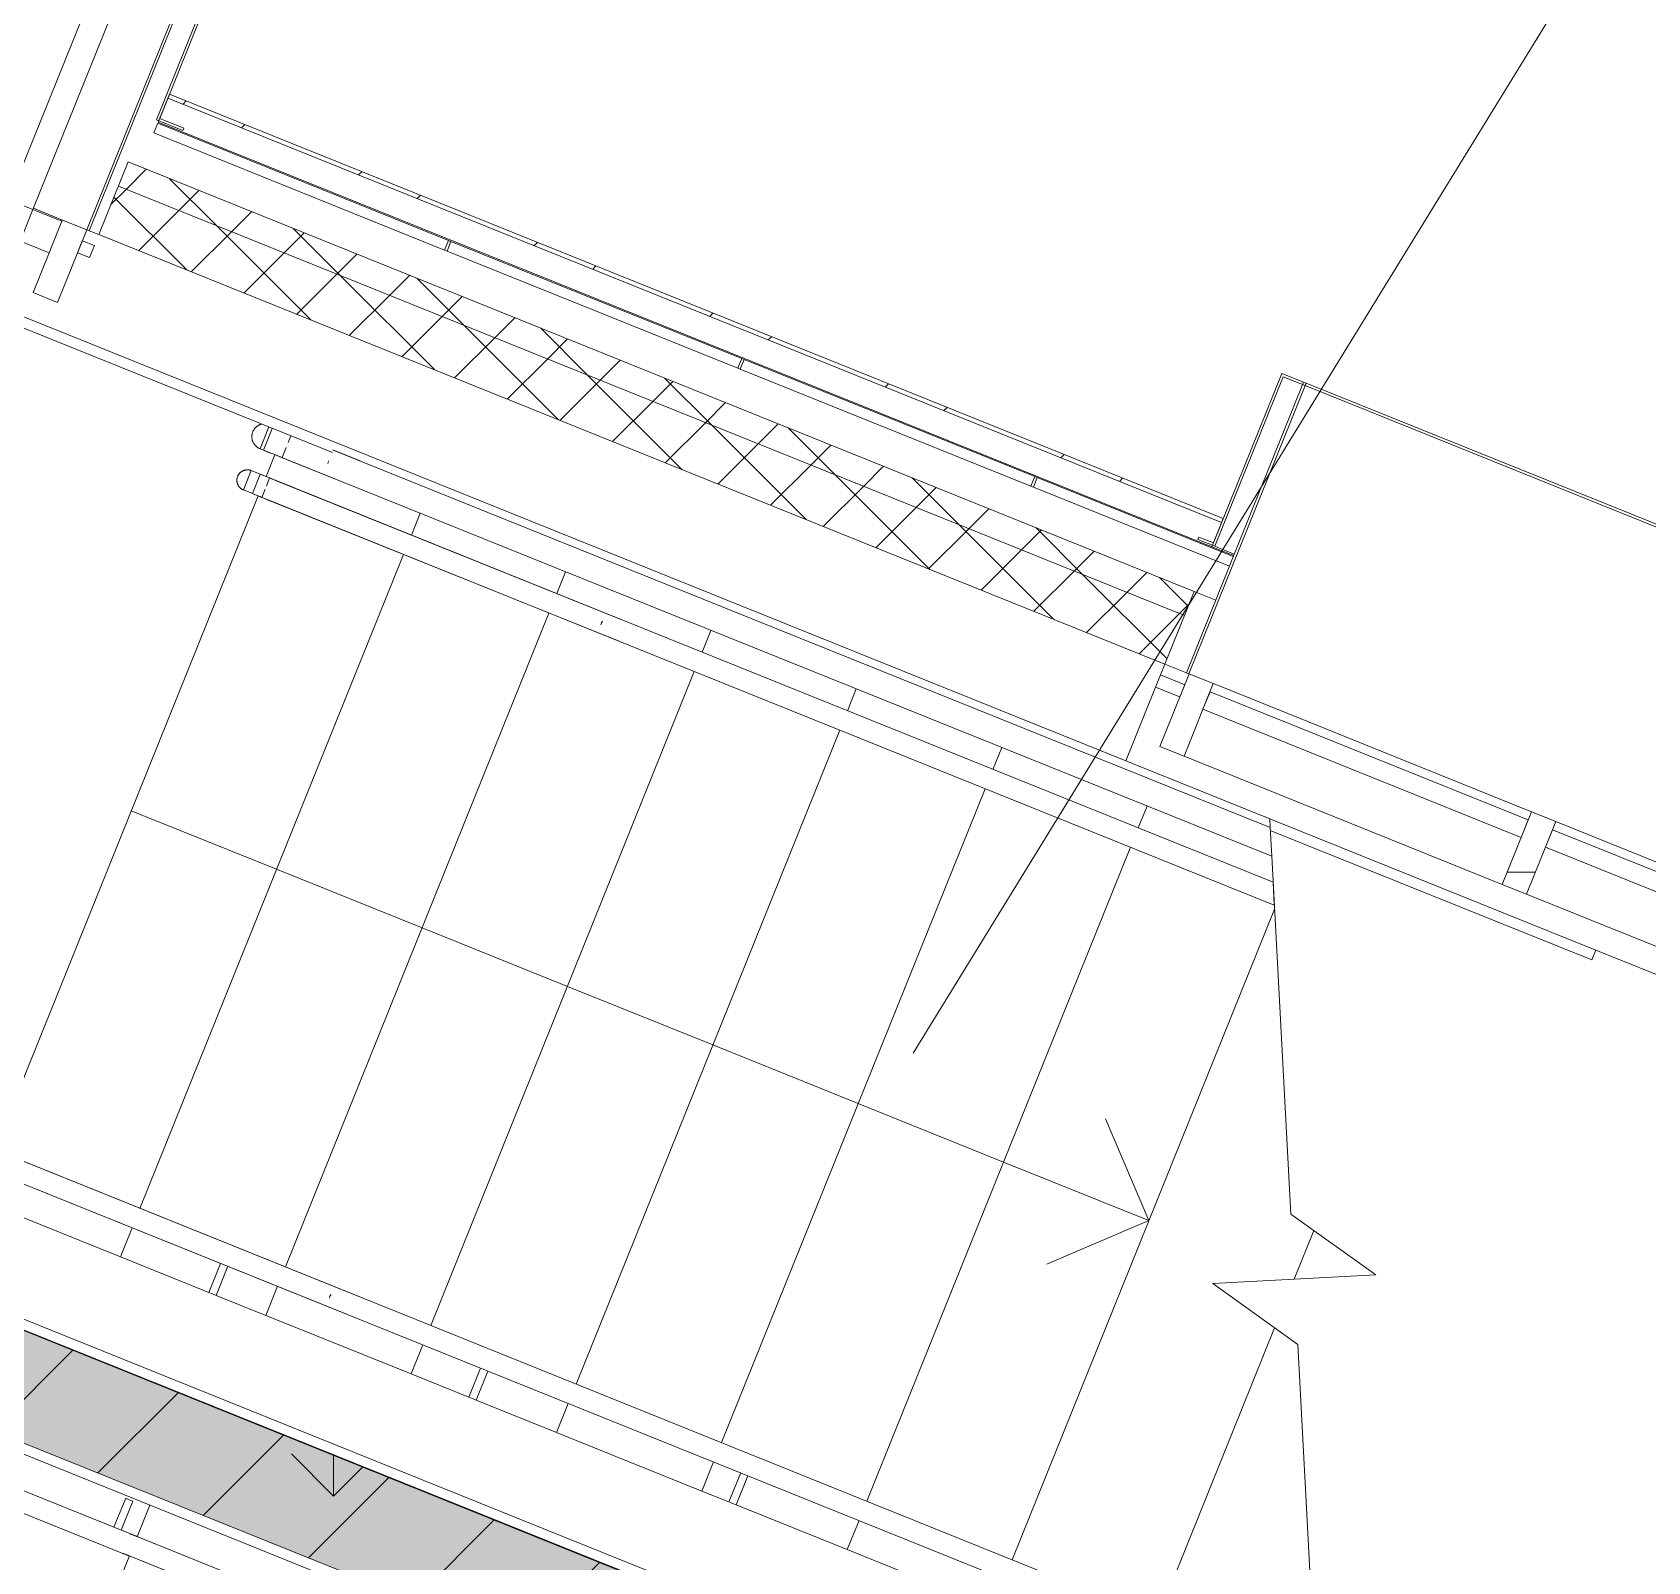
# Model space of a CAD drawing. Header units: millimetres. Extents: x -584918 to 2941280, y 3000189 to 4229862.
# Drawn here: x -458253 to -455161, y 3696118 to 3699047 of the extents above; entities that cross this region are included whole.
import ezdxf

# ---------------------------------------------------------------- set-up
doc = ezdxf.new("R2010")
doc.units = ezdxf.units.MM
for name, color, linetype, lineweight in [('Аннотация', 7, 'Continuous', 0), ('Витраж', 7, 'Continuous', 0), ('Двери', 7, 'Continuous', 0), ('Лестницы', 7, 'Continuous', 0), ('Обобщенные модели', 7, 'Continuous', 0), ('Ограждение', 7, 'Continuous', 0), ('Панели витража', 7, 'Continuous', 0), ('Перекрытие', 7, 'Continuous', 0), ('Стены', 7, 'Continuous', 0), ('Стены внутренние', 7, 'Continuous', 0), ('Стены наружные', 7, 'Continuous', 0), ('Стены несущие', 7, 'Continuous', 0), ('Стены отделка', 7, 'Continuous', 0), ('Стены перегородки', 7, 'Continuous', 0), ('Стены штриховка', 7, 'Continuous', 0), ('Стрелки вверх', 7, 'Continuous', 0), ('экспертиза условные обозначения', 1, 'Continuous', 0)]:
    doc.layers.add(name, color=color, linetype=linetype, lineweight=lineweight)
pattern_1 = [(45, (-437515.92, 3663725.22), (-70.71068, 70.71068), []), (135, (-437515.92, 3663725.22), (-70.71068, -70.71068), [])]

# ---------------------------------------------------------------- blocks, each defined once
blk = doc.blocks.new('Тип перил - Перила_Внутренний_-6271412-АР Этаж 01')
at = {"layer": 'Ограждение'}
for p, q in [((-20814.9, 32553.1), (-20861.3, 32571.8)), ((-20876.2, 32534.7), (-20829.9, 32516)), ((-20869.6, 32551), (-20867.9, 32555.4)), ((-20549.2, 32446), (-20814.9, 32553.1)), ((-20829.9, 32516), (-20564.1, 32408.9)), ((-17496, 31215.6), (-20535.2, 32440.3)), ((-20550.1, 32403.2), (-17511, 31178.5)), ((-17429.5, 31188.8), (-17463.3, 31202.4)), ((-17436.2, 31172.1), (-17437.8, 31168.1)), ((-17478.2, 31165.3), (-17444.4, 31151.7))]:
    blk.add_line(p, q, dxfattribs=at)
at = {"layer": 'Ограждение', "flags": 128}
for points in [[(-20535.2, 32440.3), (-20536.1, 32440.7), (-20537.1, 32441.1), (-20538.1, 32441.5), (-20539.2, 32442), (-20540.2, 32442.4), (-20541.3, 32442.8), (-20542.3, 32443.2), (-20543.4, 32443.7), (-20544.5, 32444.1), (-20545.6, 32444.6), (-20546.7, 32445), (-20547.8, 32445.4), (-20549, 32445.9), (-20549.2, 32446)], [(-20564.1, 32408.9), (-20563, 32408.4), (-20561.9, 32408), (-20560.8, 32407.5), (-20559.7, 32407.1), (-20558.6, 32406.7), (-20557.5, 32406.2), (-20556.4, 32405.8), (-20555.4, 32405.4), (-20554.3, 32404.9), (-20553.3, 32404.5), (-20552.3, 32404.1), (-20551.3, 32403.7), (-20550.3, 32403.3), (-20550.1, 32403.2)], [(-17496, 31215.6), (-17493.7, 31214.7), (-17491.4, 31213.8), (-17489.1, 31212.8), (-17486.7, 31211.8), (-17484.2, 31210.8), (-17481.7, 31209.9), (-17479.2, 31208.8), (-17476.7, 31207.8), (-17474.2, 31206.8), (-17471.6, 31205.8), (-17469, 31204.7), (-17466.4, 31203.7), (-17463.8, 31202.6), (-17463.3, 31202.4)], [(-17478.2, 31165.3), (-17480.8, 31166.4), (-17483.4, 31167.4), (-17486, 31168.5), (-17488.6, 31169.5), (-17491.1, 31170.5), (-17493.7, 31171.5), (-17496.2, 31172.5), (-17498.7, 31173.5), (-17501.1, 31174.5), (-17503.5, 31175.5), (-17505.9, 31176.5), (-17508.2, 31177.4), (-17510.5, 31178.3), (-17511, 31178.5)]]:
    blk.add_lwpolyline(points, dxfattribs=at)
blk = doc.blocks.new('Тип перил - Перила_Внутренний_-V28-АР Этаж 01')
at = {"layer": 'Ограждение'}
for p, q in [((-20876.2, 32534.7), (-20861.3, 32571.8)), ((-20549.2, 32446), (-20861.3, 32571.8)), ((-20564.1, 32408.9), (-20876.2, 32534.7)), ((-20525.8, 32436.6), (-20549.2, 32446)), ((-17486.7, 31211.8), (-20525.8, 32436.6)), ((-20540.8, 32399.5), (-20564.1, 32408.9)), ((-17501.6, 31174.7), (-20540.8, 32399.5)), ((-17489.7, 31194.9), (-17483.4, 31210.5)), ((-17489.7, 31194.9), (-17483.4, 31210.5)), ((-17483.4, 31210.5), (-17486.7, 31211.8)), ((-17463.3, 31202.4), (-17483.4, 31210.5)), ((-17478.2, 31165.3), (-17463.3, 31202.4)), ((-17478.2, 31165.3), (-17463.3, 31202.4)), ((-17429.5, 31188.8), (-17463.3, 31202.4)), ((-17498.3, 31173.4), (-17501.6, 31174.7)), ((-17498.3, 31173.4), (-17492.6, 31187.6)), ((-17498.3, 31173.4), (-17492.6, 31187.6)), ((-17478.2, 31165.3), (-17498.3, 31173.4)), ((-17444.4, 31151.7), (-17429.5, 31188.8)), ((-17444.4, 31151.7), (-17478.2, 31165.3))]:
    blk.add_line(p, q, dxfattribs=at)
blk = doc.blocks.new('Тип перил - Перила_Внутренний_-6271426-АР Этаж 01')
at = {"layer": 'Ограждение', "flags": 128}
for points in [[(-20538.1, 32441.5), (-20539.2, 32442), (-20540.2, 32442.4), (-20541.3, 32442.8), (-20542.3, 32443.2), (-20543.4, 32443.7), (-20544.5, 32444.1), (-20545.6, 32444.6), (-20546.7, 32445)], [(-20561.9, 32408), (-20560.8, 32407.5), (-20559.7, 32407.1), (-20558.6, 32406.7), (-20557.5, 32406.2), (-20556.4, 32405.8), (-20555.4, 32405.4), (-20554.3, 32404.9), (-20553.3, 32404.5), (-20552.3, 32404.1)]]:
    blk.add_lwpolyline(points, dxfattribs=at)
blk = doc.blocks.new('Тип перил - Перила_Внутренний_-V29-АР Этаж 01')
at = {"layer": 'Ограждение'}
for p, q in [((-20535.1, 32440.3), (-20549.2, 32446)), ((-20550, 32403.2), (-20564.1, 32408.9))]:
    blk.add_line(p, q, dxfattribs=at)
blk = doc.blocks.new('ADSK_Ограждение_Опоры_Г_образная - D15 высота60 консоль80-V5-АР Этаж 01')
at = {"layer": 'Ограждение'}
for p, q in [((-7.5, 80), (-7.5, 20)), ((-7.5, 80), (0, 80)), ((0, 80), (7.5, 80)), ((7.5, 20), (7.5, 80))]:
    blk.add_line(p, q, dxfattribs=at)
blk = doc.blocks.new('Тип перил - Перила_Внутренний_-6847922-АР Этаж 01')
at = {"layer": 'Ограждение'}
for p, q in [((-20864.3, 33179.6), (-20862.5, 33183.9)), ((-20820.5, 33186), (-20855.9, 33200.3)), ((-20870.9, 33163.2), (-20835.5, 33148.9)), ((-20118.8, 32903.3), (-20791.5, 33174.3)), ((-20806.4, 33137.2), (-20133.8, 32866.2))]:
    blk.add_line(p, q, dxfattribs=at)
at = {"layer": 'Ограждение', "flags": 128}
for points in [[(-20820.5, 33186), (-20817.9, 33185), (-20815.3, 33184), (-20812.7, 33182.9), (-20810.2, 33181.9), (-20807.6, 33180.8), (-20805.1, 33179.8), (-20802.6, 33178.8), (-20800.1, 33177.8), (-20797.6, 33176.8), (-20795.2, 33175.9), (-20792.9, 33174.9), (-20791.5, 33174.3)], [(-20806.4, 33137.2), (-20808.8, 33138.2), (-20811.2, 33139.2), (-20813.6, 33140.1), (-20816.1, 33141.1), (-20818.5, 33142.1), (-20821.1, 33143.1), (-20823.6, 33144.2), (-20826.2, 33145.2), (-20828.8, 33146.2), (-20831.3, 33147.3), (-20833.9, 33148.3), (-20835.5, 33148.9)], [(-20165.5, 32904.7), (-20167.8, 32901.4), (-20168.4, 32897.5)]]:
    blk.add_lwpolyline(points, dxfattribs=at)
blk = doc.blocks.new('Тип перил - Перила_Внутренний_-V61-АР Этаж 01')
at = {"layer": 'Ограждение'}
for p, q in [((-20855.9, 33200.3), (-20870.9, 33163.2)), ((-20855.9, 33200.3), (-20820.5, 33186)), ((-20820.5, 33186), (-20835.5, 33148.9)), ((-20820.5, 33186), (-20835.5, 33148.9)), ((-20820.5, 33186), (-20802.7, 33178.9)), ((-20802.7, 33178.9), (-20808.9, 33163.3)), ((-20802.7, 33178.9), (-20808.9, 33163.3)), ((-20802.7, 33178.9), (-20799.8, 33177.7)), ((-20799.8, 33177.7), (-18280.8, 32162.6)), ((-20870.9, 33163.2), (-20835.5, 33148.9)), ((-20835.5, 33148.9), (-20817.6, 33141.8)), ((-20811.4, 33157.3), (-20817.6, 33141.8)), ((-20811.4, 33157.3), (-20817.6, 33141.8)), ((-20817.6, 33141.8), (-20814.7, 33140.6)), ((-20814.7, 33140.6), (-18278.4, 32118.5)), ((-18278.4, 32118.5), (-18280.8, 32162.6))]:
    blk.add_line(p, q, dxfattribs=at)
blk = doc.blocks.new('Тип верхнего поручня - Верхний поручень_Внутренний_-6850469-АР Этаж 01')
at = {"layer": 'Ограждение'}
for p, q in [((-20293, 34545), (-20291.3, 34549.4)), ((-20301.5, 34524), (-20295.1, 34521.4)), ((-20109.9, 34500.7), (-20162.2, 34521.8)), ((-20243.2, 34500.6), (-20128.6, 34454.4))]:
    blk.add_line(p, q, dxfattribs=at)
at = {"layer": 'Ограждение', "flags": 128}
for points in [[(-20243.2, 34500.6), (-20247.4, 34502.2), (-20251.7, 34504), (-20256, 34505.7), (-20260.4, 34507.5), (-20264.9, 34509.3), (-20269.4, 34511.1), (-20273.9, 34512.9), (-20278.5, 34514.8), (-20283.1, 34516.6), (-20287.7, 34518.5), (-20292.4, 34520.3), (-20295.1, 34521.4)], [(-20169.7, 34500.9), (-20171.1, 34498.4), (-20171.8, 34495.7)]]:
    blk.add_lwpolyline(points, dxfattribs=at)
blk = doc.blocks.new('Тип верхнего поручня - D50-2949473-АР Этаж 01')
at = {"layer": 'Ограждение', "flags": 128}
for points in [[(0, 25), (1, 25), (2, 24.9), (3, 24.8), (4, 24.7), (5, 24.5), (5.9, 24.3), (6.9, 24), (7.9, 23.7), (8.8, 23.4), (9.7, 23), (10.6, 22.6), (11.5, 22.2), (12.4, 21.7), (13.3, 21.2), (14.1, 20.6), (14.9, 20.1), (15.7, 19.4), (16.5, 18.8), (17.2, 18.1), (17.9, 17.4), (18.6, 16.7), (19.3, 15.9), (19.9, 15.1), (20.5, 14.3), (21, 13.5), (21.6, 12.7), (22, 11.8), (22.5, 10.9), (22.9, 10), (23.3, 9.1), (23.6, 8.1), (24, 7.2), (24.2, 6.2), (24.4, 5.2), (24.6, 4.2), (24.8, 3.3), (24.9, 2.3), (25, 1.3), (25, 0.3), (25, 0)], [(25, 0), (25, -1), (24.9, -2), (24.8, -3), (24.7, -4), (24.5, -5), (24.3, -5.9), (24, -6.9), (23.7, -7.9), (23.4, -8.8), (23, -9.7), (22.6, -10.6), (22.2, -11.5), (21.7, -12.4), (21.2, -13.3), (20.6, -14.1), (20.1, -14.9), (19.4, -15.7), (18.8, -16.5), (18.1, -17.2), (17.4, -17.9), (16.7, -18.6), (15.9, -19.3), (15.1, -19.9)]]:
    blk.add_lwpolyline(points, dxfattribs=at)
blk = doc.blocks.new('Тип верхнего поручня - Верхний поручень_Внутренний_-V62-АР Этаж 01')
at = {"layer": 'Ограждение'}
for p, q in [((-20284.7, 34565.8), (-20301.5, 34524)), ((-20278.3, 34563.2), (-20295.1, 34521.4)), ((-20278.3, 34563.2), (-20295.1, 34521.4)), ((-20242.6, 34548.8), (-20247.8, 34535.8)), ((-20242.6, 34548.8), (-20247.8, 34535.8)), ((-20301.5, 34524), (-20295.1, 34521.4)), ((-20295.1, 34521.4), (-20259.4, 34507.1)), ((-20251.5, 34526.7), (-20259.4, 34507.1)), ((-20251.5, 34526.7), (-20259.4, 34507.1)), ((-20259.4, 34507.1), (-20253.6, 34504.7)), ((-20161.8, 34521.6), (-18368, 33798.8)), ((-20253.6, 34504.7), (-18365, 33743.7)), ((-18365, 33743.7), (-18368, 33798.8))]:
    blk.add_line(p, q, dxfattribs=at)
blk = doc.blocks.new('Тип перил - Перила_Внутренний_-6850518-АР Этаж 01')
at = {"layer": 'Ограждение'}
for p, q in [((-20301, 34475.3), (-20318.3, 34482.3)), ((-20333.3, 34445.2), (-20315.9, 34438.2)), ((-20326.7, 34461.6), (-20324.9, 34465.9)), ((-19599.3, 34192.5), (-20271.9, 34463.6)), ((-20286.9, 34426.5), (-19614.2, 34155.4))]:
    blk.add_line(p, q, dxfattribs=at)
at = {"layer": 'Ограждение', "flags": 128}
for points in [[(-20301, 34475.3), (-20298.4, 34474.2), (-20295.8, 34473.2), (-20293.2, 34472.2), (-20290.6, 34471.1), (-20288.1, 34470.1), (-20285.5, 34469.1), (-20283, 34468.1), (-20280.5, 34467.1), (-20278.1, 34466.1), (-20275.7, 34465.1), (-20273.3, 34464.2), (-20271.9, 34463.6)], [(-20286.9, 34426.5), (-20289.2, 34427.4), (-20291.6, 34428.4), (-20294, 34429.4), (-20296.5, 34430.4), (-20299, 34431.4), (-20301.5, 34432.4), (-20304.1, 34433.4), (-20306.6, 34434.4), (-20309.2, 34435.5), (-20311.8, 34436.5), (-20314.4, 34437.6), (-20315.9, 34438.2)], [(-19646, 34194), (-19648.2, 34190.7), (-19648.9, 34186.8)]]:
    blk.add_lwpolyline(points, dxfattribs=at)
blk = doc.blocks.new('Тип перил - D40-V63-АР Этаж 01')
at = {"layer": 'Ограждение', "flags": 128}
for points in [[(0, 20), (0.8, 20), (1.6, 19.9), (2.4, 19.9), (3.2, 19.7), (4, 19.6), (4.8, 19.4), (5.5, 19.2), (6.3, 19), (7, 18.7), (7.8, 18.4), (8.5, 18.1), (9.2, 17.7), (9.9, 17.4), (10.6, 16.9), (11.3, 16.5), (11.9, 16), (12.6, 15.6), (13.2, 15), (13.8, 14.5), (14.3, 13.9), (14.9, 13.3), (15.4, 12.7), (15.9, 12.1), (16.4, 11.5), (16.8, 10.8), (17.2, 10.1), (17.6, 9.4), (18, 8.7), (18.3, 8), (18.6, 7.2), (18.9, 6.5), (19.2, 5.7), (19.4, 5), (19.6, 4.2), (19.7, 3.4), (19.8, 2.6), (19.9, 1.8), (20, 1), (20, 0.2), (20, 0)], [(20, 0), (20, -0.8), (19.9, -1.6), (19.9, -2.4), (19.7, -3.2), (19.6, -4), (19.4, -4.8), (19.2, -5.5), (19, -6.3), (18.7, -7), (18.4, -7.8), (18.1, -8.5), (17.7, -9.2), (17.4, -9.9), (16.9, -10.6), (16.5, -11.3), (16, -11.9), (15.6, -12.6), (15, -13.2), (14.5, -13.8), (13.9, -14.3), (13.3, -14.9), (12.7, -15.4), (12.1, -15.9), (11.5, -16.4), (10.8, -16.8), (10.1, -17.2), (9.4, -17.6), (8.7, -18), (8, -18.3), (7.2, -18.6), (6.5, -18.9), (5.7, -19.2), (5, -19.4), (4.2, -19.6), (3.4, -19.7), (2.6, -19.8), (1.8, -19.9), (1, -20), (0.2, -20), (0, -20)]]:
    blk.add_lwpolyline(points, dxfattribs=at)
blk = doc.blocks.new('Тип перил - Перила_Внутренний_-V64-АР Этаж 01')
at = {"layer": 'Ограждение'}
for p, q in [((-20318.3, 34482.3), (-20333.3, 34445.2)), ((-20318.3, 34482.3), (-20301, 34475.3)), ((-20333.3, 34445.2), (-20315.9, 34438.2)), ((-20301, 34475.3), (-20315.9, 34438.2)), ((-20301, 34475.3), (-20315.9, 34438.2)), ((-20301, 34475.3), (-20283.1, 34468.1)), ((-20291.8, 34446.5), (-20298.1, 34431)), ((-20291.8, 34446.5), (-20298.1, 34431)), ((-20283.1, 34468.1), (-20289.4, 34452.6)), ((-20283.1, 34468.1), (-20289.4, 34452.6)), ((-20283.1, 34468.1), (-20280.2, 34466.9)), ((-20280.2, 34466.9), (-18362.4, 33694.1)), ((-20315.9, 34438.2), (-20298.1, 34431)), ((-20298.1, 34431), (-20295.2, 34429.8)), ((-20295.2, 34429.8), (-18360.1, 33650)), ((-18360.1, 33650), (-18362.4, 33694.1))]:
    blk.add_line(p, q, dxfattribs=at)
blk = doc.blocks.new('Откос с зашивкой _верх_низ_ - Откос-7923133-АР Этаж 01')
at = {"layer": 'Обобщенные модели'}
for p, q in [((-1180, 300), (-1180, -300)), ((-1175, 300), (-1180, 300)), ((-1175, -300), (-1175, 300)), ((1180, 300), (1175, 300)), ((1175, 300), (1175, -300)), ((1180, -300), (1180, 300)), ((-1220, 55), (-1255, 55)), ((-1255, 55), (-1255, 50)), ((-1255, 50), (-1225, 50)), ((-1225, 50), (-1225, -300)), ((-1220, -295), (-1220, 55)), ((-1220, 55), (-1180, 55)), ((1180, 55), (1220, 55)), ((1255, 55), (1220, 55)), ((1220, 55), (1220, -295)), ((1225, -300), (1225, 50)), ((1225, 50), (1255, 50)), ((1255, 50), (1255, 55)), ((-1225, -300), (-1175, -300)), ((-1175, -295), (-1220, -295)), ((-1180, -300), (-1175, -300)), ((-1175, -300), (-1175, -295)), ((1175, -295), (-1175, -295)), ((-1175, -300), (1175, -300)), ((1175, -300), (-1175, -300)), ((1220, -295), (1175, -295)), ((1175, -295), (1175, -300)), ((1175, -300), (1180, -300)), ((1175, -300), (1225, -300))]:
    blk.add_line(p, q, dxfattribs=at)
blk = doc.blocks.new('ASVP_ОТКОС МЕТАЛЛИЧЕСКИЙ_Двери1 - Откос дверей 2-7923689-АР Этаж 01')
at = {"layer": 'Обобщенные модели'}
for p, q in [((-880, 300), (-880, -500)), ((-875, 300), (-880, 300)), ((-875, -500), (-875, 300)), ((880, 300), (875, 300)), ((875, 300), (875, -500)), ((880, -500), (880, 300)), ((-920, 55), (-975, 55)), ((-975, 55), (-975, 50)), ((-975, 50), (-925, 50)), ((-925, 50), (-925, -500)), ((-920, -495), (-920, 55)), ((975, 55), (920, 55)), ((920, 55), (920, -495)), ((925, -500), (925, 50)), ((925, 50), (975, 50)), ((975, 50), (975, 55)), ((-925, -500), (-875, -500)), ((-875, -495), (-920, -495)), ((-880, -500), (-875, -500)), ((-875, -500), (-875, -495)), ((920, -495), (875, -495)), ((875, -495), (875, -500)), ((875, -500), (880, -500)), ((875, -500), (925, -500))]:
    blk.add_line(p, q, dxfattribs=at)
blk = doc.blocks.new('Системная панель - Cтеклопакет Двухкамерный_36 мм-7856081-АР Этаж 01')
at = {"layer": 'Панели витража', "lineweight": 18}
for p, q in [((418.3, 18), (-418.3, 18)), ((-418.3, 18), (-418.3, -18)), ((418.3, -18), (418.3, 18)), ((-418.3, -18), (418.3, -18))]:
    blk.add_line(p, q, dxfattribs=at)
blk = doc.blocks.new('Системная панель - Cтеклопакет Двухкамерный_36 мм-7856080-АР Этаж 01')
at = {"layer": 'Панели витража', "lineweight": 18}
for p, q in [((328.3, 18), (-328.3, 18)), ((-328.3, 18), (-328.3, -18)), ((328.3, -18), (328.3, 18)), ((-328.3, -18), (328.3, -18))]:
    blk.add_line(p, q, dxfattribs=at)
blk = doc.blocks.new('Системная панель - Глухая панель_25 мм-V229-АР Этаж 01')
at = {"layer": 'Панели витража'}
h = blk.add_hatch(dxfattribs=at)
h.set_pattern_fill('FP_46', color=256, style=0, pattern_type=2)
h.set_pattern_definition([(336.949, (-29948.78, 24663.47), (58.73255, 138.0235), [])])
h.paths.add_polyline_path([(-25, 12.5), (-24.4, -12.5), (25, -12.5), (25, 12.5), (16.3, 12.5)])
at = {"layer": 'Панели витража', "lineweight": 18}
for p, q in [((25, 12.5), (-25, 12.5)), ((-25, 12.5), (-25, -12.5)), ((25, -12.5), (25, 12.5)), ((-25, -12.5), (25, -12.5))]:
    blk.add_line(p, q, dxfattribs=at)
blk = doc.blocks.new('Прямоугольный импост - 50х150_RAL 3009-6573670-АР Этаж 01')
at = {"layer": 'Витраж'}
for p, q in [((-17821.3, 33810.3), (-17045.3, 33497.5)), ((-17101.4, 33358.4), (-17877.4, 33671.1))]:
    blk.add_line(p, q, dxfattribs=at)
blk = doc.blocks.new('Прямоугольный импост - 50х150_RAL 3009-7836373-АР Этаж 01')
at = {"layer": 'Витраж'}
for p, q in [((-16998.9, 33478.9), (-16389.9, 33233.4)), ((-16445.9, 33094.3), (-17055, 33339.7))]:
    blk.add_line(p, q, dxfattribs=at)
blk = doc.blocks.new('Прямоугольный импост - 50х150_RAL 3009-V231-АР Этаж 01')
at = {"layer": 'Витраж'}
h = blk.add_hatch(dxfattribs=at)
h.set_pattern_fill('FP_47', color=256, style=0, pattern_type=2)
h.set_pattern_definition([(158.051, (-29192.1, -24663.5), (-284.821, -706.768), []), (158.051, (-29156.4, -24574.9), (-284.821, -706.768), []), (158.051, (-29120.9, -24486.8), (-284.821, -706.768), []), (158.051, (-29014.4, -24222.44), (-284.821, -706.768), [])])
h.paths.add_polyline_path([(-25, -115), (-25, 35), (25, 35), (25, -115)])
at = {"layer": 'Витраж', "lineweight": 18}
for p, q in [((-25, 35), (25, 35)), ((-25, -115), (-25, 35)), ((25, 35), (25, -115)), ((25, -115), (-25, -115))]:
    blk.add_line(p, q, dxfattribs=at)
blk = doc.blocks.new('Прямоугольный импост - 50х150_RAL 3009-V232-АР Этаж 01')
at = {"layer": 'Витраж'}
h = blk.add_hatch(dxfattribs=at)
h.set_pattern_fill('FP_48', color=256, style=0, pattern_type=2)
h.set_pattern_definition([(158.051, (-29898.8, -24663.5), (-284.821, -706.768), []), (158.051, (-29863.1, -24574.9), (-284.821, -706.768), []), (158.051, (-29827.6, -24486.8), (-284.821, -706.768), []), (158.051, (-29721.05, -24222.44), (-284.821, -706.768), [])])
h.paths.add_polyline_path([(-25, -115), (-25, 35), (25, 35), (25, -115)])
at = {"layer": 'Витраж', "lineweight": 18}
for p, q in [((-25, 35), (25, 35)), ((-25, -115), (-25, 35)), ((25, 35), (25, -115)), ((25, -115), (-25, -115))]:
    blk.add_line(p, q, dxfattribs=at)
blk = doc.blocks.new('Системная панель - Глухая панель_25 мм-7857586-АР Этаж 01')
at = {"layer": 'Панели витража', "lineweight": 18}
for p, q in [((12.5, 12.5), (-12.5, 12.5)), ((-12.5, 12.5), (-12.5, -12.5)), ((12.5, -12.5), (12.5, 12.5)), ((-12.5, -12.5), (12.5, -12.5))]:
    blk.add_line(p, q, dxfattribs=at)
blk = doc.blocks.new('ASVP_ДверьАлюминиеваяВитражная_2 полотна - Остекленная Наружная  Коричневая-7858139-АР Этаж 01')
at = {"layer": 'Двери', "lineweight": 18}
for p, q in [((-825, 32.5), (-825, -32.5)), ((-755, 32.5), (-825, 32.5)), ((-755, 17.5), (-755, 32.5)), ((755, 32.5), (825, 32.5)), ((755, 17.5), (755, 32.5)), ((825, 32.5), (825, -32.5)), ((-765, -32.5), (-765, 17.5)), ((-765, 17.5), (-755, 17.5)), ((765, 17.5), (755, 17.5)), ((765, -32.5), (765, 17.5)), ((-825, -32.5), (-765, -32.5)), ((-715, -32.5), (-765, -32.5)), ((-765, -32.5), (-765, -562.5)), ((-715, -562.5), (-715, -32.5)), ((715, -1032.5), (715, -32.5)), ((715, -32.5), (765, -32.5)), ((765, -32.5), (765, -1032.5)), ((825, -32.5), (765, -32.5)), ((-765, -562.5), (-715, -562.5)), ((765, -1032.5), (715, -1032.5))]:
    blk.add_line(p, q, dxfattribs=at)
at = {"layer": 'Двери'}
for centre, radius, start, end in [((-765, -32.5), 530, 270, 0), ((765, -32.5), 1000, 180, 270)]:
    blk.add_arc(centre, radius, start, end, dxfattribs=at)
blk = doc.blocks.new('Прямоугольный импост - 50х150_RAL 3009-7857583-АР Этаж 01')
at = {"layer": 'Витраж', "lineweight": 18}
for p, q in [((-25, 35), (25, 35)), ((-25, -115), (-25, 35)), ((25, 35), (25, 32.5)), ((25, -32.5), (25, -115)), ((25, -115), (-25, -115))]:
    blk.add_line(p, q, dxfattribs=at)
blk = doc.blocks.new('Прямоугольный импост - 5х20 мм  _зазор керамогранита цоколя_-7684918-АР Этаж 01')
at = {"layer": 'Витраж'}
for p, q in [((-2.5, -10), (-2.5, 10)), ((-2.5, 10), (2.5, 10)), ((2.5, 10), (2.5, -10)), ((2.5, -10), (-2.5, -10))]:
    blk.add_line(p, q, dxfattribs=at)

msp = doc.modelspace()

# ---------------------------------------------------------------- hatches: boundary and pattern name
at = {"layer": 'Стены внутренние'}
h = msp.add_hatch(dxfattribs=at)
h.set_pattern_fill('FP_1', color=256, style=0, pattern_type=2)
h.set_pattern_definition([(45, (-437515.92, 3663725.22), (-141.4214, 141.4214), [])])
h.paths.add_polyline_path([(-453197.699, 3694301.352), (-453122.943, 3694486.856), (-461006.854, 3697663.955), (-461081.609, 3697478.451), (-453381.344, 3694375.359)])
h = msp.add_hatch(dxfattribs=at)
h.set_pattern_fill('FP_2', color=256, style=0, pattern_type=2)
h.set_pattern_definition([(50, (-437515.92, 3663725.22), (364.368, -31.8783), [38.1, -419.1]), (355, (-437515.92, 3663725.2), (-70.486, 382.1133), [30.48, -335.28]), (100.451, (-437485.56, 3663722.56), (293.885, 350.2334), [32.38, -356.18]), (46.184, (-437515.92, 3663826.8), (542.1585, -84.086), [57.15, -628.65]), (96.636, (-437470.74, 3663819.8), (474.805, 494.8554), [48.57, -534.27]), (351.184, (-437515.9, 3663826.8), (474.81, 494.85), [45.72, -502.92]), (21, (-437465.12, 3663801.42), (303.2285, -204.5305), [38.1, -419.1]), (326, (-437465.12, 3663801.4), (123.604, 368.376), [30.48, -335.28]), (71.451, (-437439.86, 3663784.37), (426.834, 163.8427), [32.38, -356.18]), (37.5, (-437515.92, 3663725.22), (6.17665, 169.11015), [16.764, -314.452, 16.764, -323.596, -336.55]), (37.5, (-437515.92, 3663725.22), (6.17665, 169.11015), [-671.576, 16.764, -319.786]), (7.5, (-437515.92, 3663725.22), (133.6389, 200.3615), [16.764, -177.292, 16.764, -306.832, -128.27]), (7.5, (-437515.92, 3663725.22), (133.6389, 200.3615), [-517.652, 16.764, -111.506]), (327.5, (-437629.21, 3663725.22), (271.1818, -11.45836), [16.764, -110.236, 16.764, -379.476, -525.78]), (327.5, (-437629.21, 3663725.22), (271.1818, -11.45836), [-523.24, 16.764, -509.016]), (317.5, (-437680, 3663725.22), (296.2585, 50.8528), [16.764, -148.336, 16.764, -246.38, -373.38]), (317.5, (-437680, 3663725.22), (296.2585, 50.8528), [-428.244, 16.764, -356.616])])
h.paths.add_polyline_path([(-453197.699, 3694301.352), (-453122.943, 3694486.856), (-461006.854, 3697663.955), (-461081.609, 3697478.451), (-453381.344, 3694375.359)])
at = {"layer": 'Стены наружные'}
h = msp.add_hatch(dxfattribs=at)
h.set_pattern_fill('FP_57', color=256, style=0, pattern_type=2)
h.set_pattern_definition(pattern_1)
h.paths.add_polyline_path([(-449740.96, 3695388.072), (-449722.271, 3695434.448), (-450649.79, 3695808.225), (-450668.479, 3695761.849), (-449763.289, 3695397.071)])
h.paths.add_polyline_path([(-451781.502, 3696210.38), (-451762.813, 3696256.756), (-453756.979, 3697060.375), (-453775.668, 3697013.999), (-451818.88, 3696225.443)])
h.paths.add_polyline_path([(-456048.089, 3697929.751), (-456029.4, 3697976.127), (-458069.942, 3698798.435), (-458088.63, 3698752.059), (-456085.466, 3697944.814)])
h.paths.add_polyline_path([(-459758.164, 3699424.856), (-459739.476, 3699471.232), (-460481.491, 3699770.253), (-460500.179, 3699723.877), (-459776.992, 3699432.443)])
h = msp.add_hatch(dxfattribs=at)
h.set_pattern_fill('FP_57', color=256, style=0, pattern_type=2)
h.set_pattern_definition(pattern_1)
h.paths.add_polyline_path([(-449685.586, 3695257.943), (-449648.605, 3695350.855), (-450668.479, 3695761.849), (-450705.857, 3695669.097), (-449844.289, 3695321.898)])
h.paths.add_polyline_path([(-451818.88, 3696117.628), (-451781.502, 3696210.38), (-453775.668, 3697013.999), (-453813.045, 3696921.247), (-451841.306, 3696126.666)])
h.paths.add_polyline_path([(-456085.466, 3697836.999), (-456048.089, 3697929.751), (-458088.63, 3698752.059), (-458126.008, 3698659.307), (-456160.222, 3697867.124)])
h.paths.add_polyline_path([(-459795.542, 3699332.104), (-459758.164, 3699424.856), (-460407.428, 3699686.5), (-460444.805, 3699593.748), (-459798.977, 3699333.489)])
h = msp.add_hatch(dxfattribs=at)
h.set_pattern_fill('FP_6', color=256, style=0, pattern_type=2)
h.set_pattern_definition([(45, (-437515.92, 3663725.22), (-235.7317, 235.7317), []), (45, (-437358.77, 3663725.22), (-235.7317, 235.7317), [])])
h.paths.add_polyline_path([(-455976.798, 3698108.026), (-455973.808, 3698115.446), (-457990.698, 3698928.223), (-457993.688, 3698920.802), (-455989.728, 3698113.236)])
at = {"layer": 'экспертиза условные обозначения'}
h = msp.add_hatch(dxfattribs=at)
h.set_pattern_fill('GRASS', color=4, scale=24)
h.set_pattern_definition([(90, (-497764.9, 3475975.67), (-431.0523, 431.0523), [114.3, -747.8046]), (45, (-497764.9, 3475975.7), (-431.0523, 431.0523), [114.3, -495.3]), (135, (-497764.9, 3475975.7), (-431.0523, -431.0523), [114.3, -495.3])])
h.paths.add_polyline_path([(-461004.754, 3697663.955), (-453120.844, 3694486.856), (-453718.886, 3693002.826), (-461602.796, 3696179.924)])
h.paths.add_polyline_path([(-448133.699, 3698568.632), (-446278.661, 3697821.079), (-446297.35, 3697774.703), (-445740.839, 3697550.437), (-447086.433, 3694211.369), (-449516.671, 3695136.812)])

# ---------------------------------------------------------------- linework, layer by layer
at = {"layer": 'Аннотация'}
msp.add_line((-456567.529, 3697092.127), (-454536.024, 3700397.346), dxfattribs=at)
at = {"layer": 'Лестницы'}
for p, q in [((-457789.125, 3698237.84), (-457805.945, 3698196.101)), ((-457789.125, 3698237.84), (-457805.945, 3698196.101)), ((-457820.896, 3698159), (-458325.494, 3696906.85)), ((-457820.896, 3698159), (-458325.494, 3696906.85)), ((-457510.869, 3698125.707), (-457527.689, 3698083.968)), ((-457510.869, 3698125.707), (-457527.689, 3698083.968)), ((-457542.64, 3698046.868), (-458047.238, 3696794.717)), ((-457542.64, 3698046.868), (-458047.238, 3696794.717)), ((-457232.613, 3698013.574), (-457249.433, 3697971.835)), ((-457232.613, 3698013.574), (-457249.433, 3697971.835)), ((-457264.384, 3697934.735), (-457768.982, 3696682.584)), ((-457264.384, 3697934.735), (-457768.982, 3696682.584)), ((-456954.358, 3697901.441), (-456971.178, 3697859.703)), ((-456954.358, 3697901.441), (-456971.178, 3697859.703)), ((-456986.129, 3697822.602), (-457490.727, 3696570.451)), ((-456986.129, 3697822.602), (-457490.727, 3696570.451)), ((-456676.102, 3697789.308), (-456692.922, 3697747.57)), ((-456676.102, 3697789.308), (-456692.922, 3697747.57)), ((-456707.873, 3697710.469), (-457212.471, 3696458.318)), ((-456707.873, 3697710.469), (-457212.471, 3696458.318)), ((-456397.846, 3697677.175), (-456414.666, 3697635.437)), ((-456397.846, 3697677.175), (-456414.666, 3697635.437)), ((-456429.617, 3697598.336), (-456934.215, 3696346.186)), ((-456429.617, 3697598.336), (-456934.215, 3696346.186)), ((-456119.591, 3697565.042), (-456136.411, 3697523.304)), ((-456119.591, 3697565.042), (-456136.411, 3697523.304)), ((-455883.91, 3697523.974), (-455884.791, 3697540.501)), ((-456151.362, 3697486.203), (-456655.96, 3696234.053)), ((-456151.362, 3697486.203), (-456655.96, 3696234.053)), ((-455844.459, 3696783.873), (-455880.974, 3697468.883)), ((-455875.591, 3697367.904), (-456377.704, 3696121.92)), ((-455875.591, 3697367.904), (-456377.704, 3696121.92)), ((-458362.871, 3696814.098), (-458084.616, 3696701.965)), ((-455681.777, 3696667.367), (-455844.459, 3696783.873)), ((-458062.189, 3696757.616), (-458084.616, 3696701.965)), ((-458062.189, 3696757.616), (-458084.616, 3696701.965)), ((-455800.259, 3696752.219), (-455837.805, 3696659.05)), ((-455800.259, 3696752.219), (-455837.805, 3696659.05)), ((-458084.616, 3696701.965), (-457915.315, 3696633.739)), ((-457783.933, 3696645.483), (-457806.36, 3696589.832)), ((-457783.933, 3696645.483), (-457806.36, 3696589.832)), ((-455993.834, 3696650.733), (-455681.777, 3696667.367)), ((-455831.151, 3696534.227), (-455993.834, 3696650.733)), ((-457901.402, 3696628.133), (-457806.36, 3696589.832)), ((-457806.36, 3696589.832), (-457528.104, 3696477.699)), ((-455875.351, 3696565.881), (-456099.448, 3696009.787)), ((-455875.351, 3696565.881), (-456099.448, 3696009.787)), ((-457505.678, 3696533.351), (-457528.104, 3696477.699)), ((-457505.678, 3696533.351), (-457528.104, 3696477.699)), ((-455796.692, 3695887.781), (-455831.151, 3696534.227)), ((-457528.104, 3696477.699), (-457417.556, 3696433.15)), ((-457403.643, 3696427.543), (-457249.849, 3696365.567)), ((-457227.422, 3696421.218), (-457249.849, 3696365.567)), ((-457227.422, 3696421.218), (-457249.849, 3696365.567)), ((-457249.849, 3696365.567), (-456971.593, 3696253.434)), ((-456949.166, 3696309.085), (-456971.593, 3696253.434)), ((-456949.166, 3696309.085), (-456971.593, 3696253.434)), ((-456971.593, 3696253.434), (-456919.797, 3696232.561)), ((-458052.614, 3696166.037), (-458028.272, 3696226.439)), ((-458052.614, 3696166.037), (-458028.272, 3696226.439)), ((-456905.884, 3696226.954), (-456693.337, 3696141.301)), ((-456670.911, 3696196.952), (-456693.337, 3696141.301)), ((-456670.911, 3696196.952), (-456693.337, 3696141.301)), ((-458497.407, 3695062.289), (-458067.473, 3696129.163)), ((-458497.407, 3695062.289), (-458067.473, 3696129.163)), ((-456693.337, 3696141.301), (-456415.082, 3696029.168))]:
    msp.add_line(p, q, dxfattribs=at)
at = {"layer": 'Перекрытие'}
for p, q in [((-458195.572, 3698687.34), (-458251.223, 3698709.767)), ((-458126.008, 3698659.307), (-458144.558, 3698666.782))]:
    msp.add_line(p, q, dxfattribs=at)
at = {"layer": 'Стены'}
for p, q in [((-458013.125, 3698872.572), (-458020.6, 3698854.021)), ((-458013.125, 3698872.572), (-457456.613, 3698648.306)), ((-457464.089, 3698629.755), (-458020.6, 3698854.021)), ((-457456.613, 3698648.306), (-457464.089, 3698629.755)), ((-457451.976, 3698646.437), (-457459.451, 3698627.886)), ((-456902.94, 3698403.621), (-457459.451, 3698627.886)), ((-457451.976, 3698646.437), (-456895.464, 3698422.171)), ((-456895.464, 3698422.171), (-456902.94, 3698403.621)), ((-456890.827, 3698420.302), (-456898.302, 3698401.752)), ((-456341.791, 3698177.486), (-456898.302, 3698401.752)), ((-456890.827, 3698420.302), (-456334.316, 3698196.036)), ((-456334.316, 3698196.036), (-456341.791, 3698177.486)), ((-456329.678, 3698194.168), (-456337.153, 3698175.617)), ((-456329.678, 3698194.168), (-455954.496, 3698042.975)), ((-455961.971, 3698024.424), (-456337.153, 3698175.617))]:
    msp.add_line(p, q, dxfattribs=at)
at = {"layer": 'Стены внутренние'}
for p, q in [((-456093.876, 3697816.13), (-456085.466, 3697836.999)), ((-456085.466, 3697836.999), (-456044.202, 3697820.37)), ((-456160.222, 3697651.495), (-456103.221, 3697792.942)), ((-453887.8, 3696735.744), (-455260.528, 3697288.932))]:
    msp.add_line(p, q, dxfattribs=at)
at = {"layer": 'Стены наружные'}
for p, q in [((-455953.748, 3698044.83), (-455995.487, 3698061.65)), ((-456029.4, 3697976.127), (-455988.136, 3697959.498)), ((-456044.202, 3697820.37), (-456085.466, 3697836.999))]:
    msp.add_line(p, q, dxfattribs=at)
at = {"layer": 'Стены несущие'}
for p, q in [((-453122.943, 3694486.856), (-461006.854, 3697663.955)), ((-461081.609, 3697478.451), (-453197.699, 3694301.352))]:
    msp.add_line(p, q, dxfattribs=at)
at = {"layer": 'Стены отделка'}
for p, q in [((-460327.619, 3699309.332), (-457678.988, 3698241.972)), ((-455260.528, 3697288.932), (-460320.144, 3699327.882)), ((-457990.698, 3698928.223), (-458012.377, 3698874.427)), ((-455973.808, 3698115.446), (-457990.698, 3698928.223)), ((-458012.377, 3698874.427), (-455995.487, 3698061.65)), ((-455995.487, 3698061.65), (-455973.808, 3698115.446)), ((-455333.487, 3695399.235), (-460980.828, 3697675.029)), ((-455883.617, 3697518.465), (-455268.004, 3697270.382)), ((-461070.534, 3697452.425), (-453223.725, 3694290.278)), ((-455268.004, 3697270.382), (-455260.528, 3697288.932))]:
    msp.add_line(p, q, dxfattribs=at)
at = {"layer": 'Стены перегородки'}
for p, q in [((-458069.942, 3698798.435), (-458126.008, 3698659.307)), ((-456029.4, 3697976.127), (-458069.942, 3698798.435)), ((-458126.008, 3698659.307), (-456085.466, 3697836.999)), ((-456085.466, 3697836.999), (-456029.4, 3697976.127))]:
    msp.add_line(p, q, dxfattribs=at)
at = {"layer": 'Стены штриховка'}
for p, q in [((-455976.798, 3698108.026), (-457993.688, 3698920.802)), ((-456048.089, 3697929.751), (-458088.63, 3698752.059))]:
    msp.add_line(p, q, dxfattribs=at)
at = {"layer": 'Стрелки вверх'}
for p, q in [((-458063.85, 3697556.113), (-457785.595, 3697443.98)), ((-457785.595, 3697443.98), (-457507.339, 3697331.847)), ((-457507.339, 3697331.847), (-457229.083, 3697219.715)), ((-457229.083, 3697219.715), (-456950.828, 3697107.582)), ((-456950.828, 3697107.582), (-456672.572, 3696995.449)), ((-456672.572, 3696995.449), (-456394.316, 3696883.316)), ((-456116.061, 3696771.183), (-456199.122, 3696966.377)), ((-456394.316, 3696883.316), (-456116.061, 3696771.183)), ((-456116.061, 3696771.183), (-456311.255, 3696688.122))]:
    msp.add_line(p, q, dxfattribs=at)
at = {"layer": 'экспертиза условные обозначения', "color": 4}
msp.add_lwpolyline([(-461004.754, 3697663.955), (-453120.844, 3694486.856), (-453718.886, 3693002.826), (-461602.796, 3696179.924), (-461004.754, 3697663.955)], dxfattribs=at)

# ---------------------------------------------------------------- block references
at = {"layer": 'Витраж', "extrusion": (0, 0, -1)}
for name, p, rotation in [('Прямоугольный импост - 50х150_RAL 3009-7857583-АР Этаж 01', (458185.466, 3698645.533), 21.9486990835427), ('Прямоугольный импост - 5х20 мм  _зазор керамогранита цоколя_-7684918-АР Этаж 01', (457458.032, 3698638.096), 201.9486990835426), ('Прямоугольный импост - 5х20 мм  _зазор керамогранита цоколя_-7684918-АР Этаж 01', (456896.883, 3698411.961), 201.9486990835426), ('Прямоугольный импост - 5х20 мм  _зазор керамогранита цоколя_-7684918-АР Этаж 01', (456335.734, 3698185.827), 201.9486990835426), ('Прямоугольный импост - 50х150_RAL 3009-V232-АР Этаж 01', (456028.985, 3697776.503), 21.9486990835427), ('Прямоугольный импост - 50х150_RAL 3009-V231-АР Этаж 01', (455373.538, 3697512.368), 21.9486990835427)]:
    msp.add_blockref(name, p, dxfattribs=dict(at, rotation=rotation))
at = {"layer": 'Витраж'}
for name, p in [('Прямоугольный импост - 50х150_RAL 3009-7836373-АР Этаж 01', (-438993.771, 3664320.767)), ('Прямоугольный импост - 50х150_RAL 3009-6573670-АР Этаж 01', (-437515.924, 3663725.217))]:
    msp.add_blockref(name, p, dxfattribs=at)
at = {"layer": 'Двери', "rotation": 158.0513009164573}
msp.add_blockref('ASVP_ДверьАлюминиеваяВитражная_2 полотна - Остекленная Наружная  Коричневая-7858139-АР Этаж 01', (-458973.857, 3698963.242), dxfattribs=at)
at = {"layer": 'Обобщенные модели'}
for name, p, rotation in [('ASVP_ОТКОС МЕТАЛЛИЧЕСКИЙ_Двери1 - Откос дверей 2-7923689-АР Этаж 01', (-458848.642, 3699273.961), 158.051300916457), ('Откос с зашивкой _верх_низ_ - Откос-7923133-АР Этаж 01', (-454837.597, 3697657.57), 158.0513009164575)]:
    msp.add_blockref(name, p, dxfattribs=dict(at, rotation=rotation))
at = {"layer": 'Ограждение'}
for name, p, rotation in [('Тип верхнего поручня - D50-2949473-АР Этаж 01', (-457808.071, 3698272.428), 158.0513009164546), ('Тип перил - D40-V63-АР Этаж 01', (-457841.711, 3698188.952), 158.0513009164546), ('ADSK_Ограждение_Опоры_Г_образная - D15 высота60 консоль80-V5-АР Этаж 01', (-457878.456, 3696705.138), 158.0513009164576), ('ADSK_Ограждение_Опоры_Г_образная - D15 высота60 консоль80-V5-АР Этаж 01', (-457380.697, 3696504.548), 158.0513009164576), ('ADSK_Ограждение_Опоры_Г_образная - D15 высота60 консоль80-V5-АР Этаж 01', (-456882.938, 3696303.959), 158.0513009164576), ('ADSK_Ограждение_Опоры_Г_образная - D15 высота60 консоль80-V5-АР Этаж 01', (-458097.534, 3696162.708), 338.0513009164564)]:
    msp.add_blockref(name, p, dxfattribs=dict(at, rotation=rotation))
for name in ['Тип верхнего поручня - Верхний поручень_Внутренний_-V62-АР Этаж 01', 'Тип верхнего поручня - Верхний поручень_Внутренний_-6850469-АР Этаж 01', 'Тип перил - Перила_Внутренний_-6850518-АР Этаж 01', 'Тип перил - Перила_Внутренний_-V64-АР Этаж 01', 'Тип перил - Перила_Внутренний_-6847922-АР Этаж 01', 'Тип перил - Перила_Внутренний_-V61-АР Этаж 01', 'Тип перил - Перила_Внутренний_-6271412-АР Этаж 01', 'Тип перил - Перила_Внутренний_-V28-АР Этаж 01', 'Тип перил - Перила_Внутренний_-V29-АР Этаж 01', 'Тип перил - Перила_Внутренний_-6271426-АР Этаж 01']:
    msp.add_blockref(name, (-437515.924, 3663725.217), dxfattribs=at)
at = {"layer": 'Панели витража', "rotation": 158.0513009164573}
for name, p in [('Системная панель - Глухая панель_25 мм-7857586-АР Этаж 01', (-458150.684, 3698631.516)), ('Системная панель - Глухая панель_25 мм-V229-АР Этаж 01', (-456075.361, 3697795.192)), ('Системная панель - Cтеклопакет Двухкамерный_36 мм-7856080-АР Этаж 01', (-455701.261, 3697644.435)), ('Системная панель - Cтеклопакет Двухкамерный_36 мм-7856081-АР Этаж 01', (-454962.338, 3697346.66))]:
    msp.add_blockref(name, p, dxfattribs=at)

doc.saveas('drawing.dxf')
